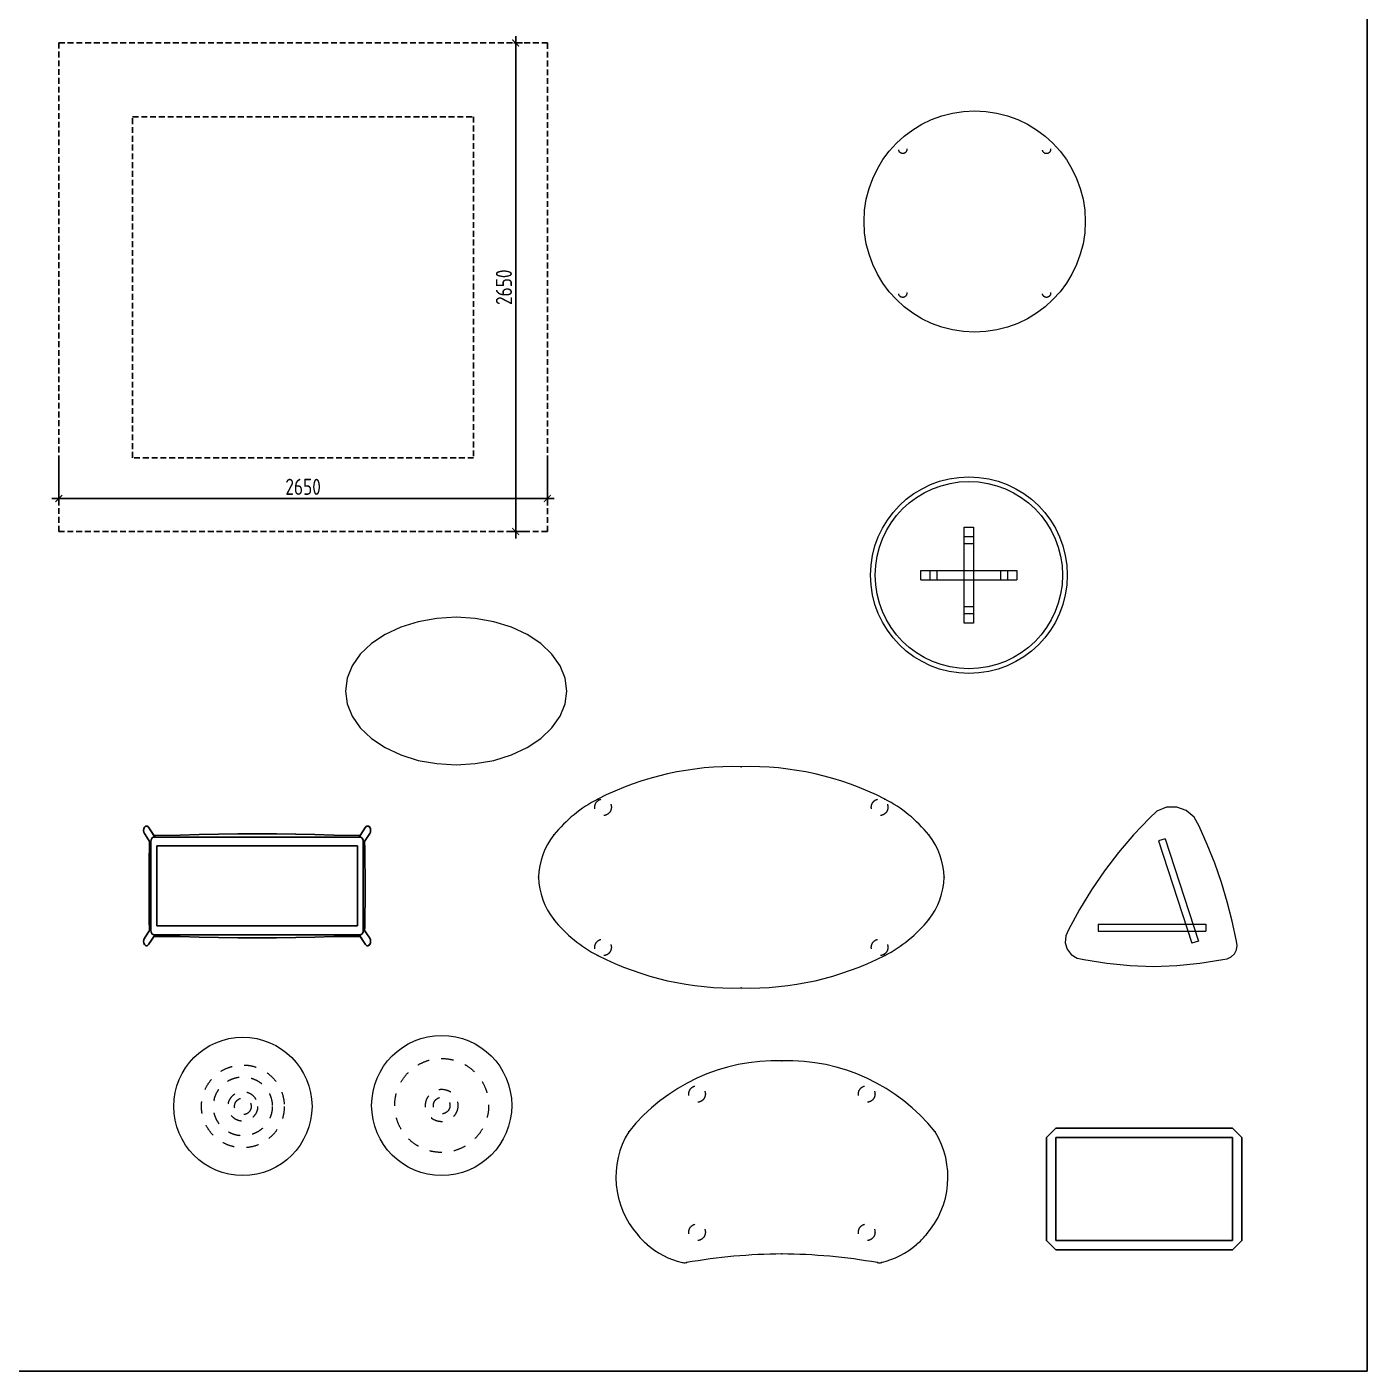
# Model space of a CAD drawing. Header units: millimetres. Extents: x 3103 to 179340, y -10977 to 70536.
# Drawn here: x 54453 to 61722, y 16422 to 23714 of the extents above; entities that cross this region are included whole.
import ezdxf

# ---------------------------------------------------------------- set-up
doc = ezdxf.new("R2010")
doc.units = ezdxf.units.MM
doc.header["$LTSCALE"] = 0.5
doc.linetypes.add('HIDDEN2', pattern=[4.7625, 3.175, -1.5875])
doc.linetypes.add('Przerywana', pattern=[266.333, 133, -133.333])
doc.layers.add('!!!ДОПОЛНЕНИЯ', color=10, linetype='Continuous', plot=False)
doc.layers.add('Furniture & Equipment', color=7, linetype='Continuous')
doc.layers.add('MEBEL', color=1, linetype='Continuous')
doc.layers.add('Интерьер - Мебель_Ном_пера__1', color=7, linetype='Continuous', lineweight=13)
doc.layers.add('Интерьер - Мебель_Ном_пера__11', color=171, linetype='Continuous', lineweight=18)
doc.styles.add('Arch-Dim', font='romans.shx', dxfattribs={"width": 0.75})
doc.dimstyles.new('Aec-Arch-M-150', dxfattribs={"dimscale": 100, "dimtxt": 3.5, "dimasz": 1.5, "dimexe": 1.5, "dimexo": 1.5, "dimgap": 0.8, "dimtad": 1, "dimdec": 0, "dimrnd": 10, "dimzin": 3, "dimdsep": 46, "dimtxsty": 'Arch-Dim', "dimblk": 'ARCHTICK', "dimcen": 2.5, "dimdle": 1.5, "dimazin": 2, "dimtfac": 0.75, "dimtdec": 0, "dimtmove": 1, "dimatfit": 0, "dimfxl": 1.5, "dimtolj": 1, "dimtzin": 0, "dimarcsym": 0})

# ---------------------------------------------------------------- blocks, each defined once
blk = doc.blocks.new('Design Table 03_58')
at = {"layer": 'Furniture & Equipment', "color": 5, "linetype": 'Continuous'}
for p, q in [((50.6, 660), (0, 609.2)), ((1009.4, 660), (50.6, 660)), ((1060, 609.2), (1009.4, 660)), ((0, 609.2), (0, 50.8)), ((50.6, 50.8), (50.6, 609.2)), ((50.6, 609.2), (1009.4, 609.2)), ((1009.4, 609.2), (1009.4, 50.8)), ((1060, 50.8), (1060, 609.2)), ((0, 50.8), (50.6, 0)), ((1009.4, 50.8), (50.6, 50.8)), ((50.6, 0), (1009.4, 0)), ((1009.4, 0), (1060, 50.8))]:
    blk.add_line(p, q, dxfattribs=at)
at = {"layer": 'Furniture & Equipment', "color": 255, "linetype": 'Continuous'}
blk.add_lwpolyline([(50.6, 0), (1009.4, 0), (1060, 50.8), (1060, 609.2), (1009.4, 660), (50.6, 660), (0, 609.2), (0, 50.8)], close=True, dxfattribs=at)
blk = doc.blocks.new('Wicker Table_64')
at = {"layer": 'Furniture & Equipment', "color": 5, "linetype": 'Continuous'}
for p, q in [((4.7, 608.9), (40, 555.8)), ((27.3, 642.9), (62.6, 589.8)), ((1176.2, 589.8), (56, 589.8)), ((199.3, 600.1), (56.3, 599.3)), ((199.3, 600.1), (302.5, 603.3)), ((302.5, 603.3), (406.6, 605.6)), ((406.6, 605.6), (511.2, 606.9)), ((511.2, 606.9), (616.1, 607.4)), ((616.1, 607.4), (721, 606.9)), ((721, 606.9), (825.6, 605.6)), ((825.6, 605.6), (929.7, 603.3)), ((929.7, 603.3), (1032.9, 600.1)), ((1032.9, 600.1), (1175.8, 599.3)), ((1204.8, 642.9), (1169.5, 589.8)), ((1227.5, 608.9), (1192.2, 555.8)), ((31.6, 482.4), (32.3, 524)), ((32.3, 524), (33.2, 566)), ((40, 565.7), (40, 84.3)), ((40, 565.7), (40, 84.3)), ((72, 108.3), (72, 541.7)), ((72, 541.7), (1160.2, 541.7)), ((1160.2, 541.7), (1160.2, 108.3)), ((1192.2, 84.3), (1192.2, 565.7)), ((1192.2, 84.3), (1192.2, 565.7)), ((1199.8, 524), (1198.9, 566)), ((1200.6, 482.4), (1199.8, 524)), ((30.6, 398.1), (31, 440.4)), ((31, 440.4), (31.6, 482.4)), ((1201.1, 440.4), (1200.6, 482.4)), ((1201.5, 398.1), (1201.1, 440.4)), ((30.4, 355.6), (30.6, 398.1)), ((39.8, 355.3), (40, 396.1)), ((1201.8, 355.6), (1201.5, 398.1)), ((30.3, 313), (30.4, 355.6)), ((30.4, 270.3), (30.3, 313)), ((39.7, 313), (39.8, 355.3)), ((39.8, 270.7), (39.7, 313)), ((1201.9, 313), (1201.8, 355.6)), ((1201.8, 270.3), (1201.9, 313)), ((30.6, 227.8), (30.4, 270.3)), ((31, 185.5), (30.6, 227.8)), ((40, 229.8), (39.8, 270.7)), ((1201.1, 185.5), (1201.5, 227.8)), ((1201.5, 227.8), (1201.8, 270.3)), ((31.6, 143.5), (31, 185.5)), ((1200.6, 143.5), (1201.1, 185.5)), ((4.7, 41.1), (40, 94.2)), ((32.3, 102), (31.6, 143.5)), ((32.7, 83.3), (32.3, 102)), ((1160.2, 108.3), (72, 108.3)), ((1227.5, 41.1), (1192.2, 94.2)), ((1199.4, 83.3), (1199.8, 102)), ((1199.8, 102), (1200.6, 143.5)), ((27.3, 7.1), (62.6, 60.2)), ((1176.2, 60.2), (56, 60.2)), ((199.3, 49.9), (56.3, 50.7)), ((199.3, 49.9), (302.5, 46.7)), ((302.5, 46.7), (406.6, 44.4)), ((406.6, 44.4), (511.2, 43.1)), ((511.2, 43.1), (616.1, 42.6)), ((616.1, 42.6), (721, 43.1)), ((721, 43.1), (825.6, 44.4)), ((825.6, 44.4), (929.7, 46.7)), ((929.7, 46.7), (1032.9, 49.9)), ((1032.9, 49.9), (1175.8, 50.7)), ((1204.8, 7.1), (1169.5, 60.2))]:
    blk.add_line(p, q, dxfattribs=at)
at = {"layer": 'Furniture & Equipment', "color": 255, "linetype": 'Continuous'}
blk.add_lwpolyline([(1175.8, 50.7), (1204.8, 7.1), (1208, 3.3), (1212, 0.8), (1216.2, 0), (1221.1, 1.2), (1223.9, 2.9), (1228.5, 8.8), (1231.2, 16), (1232.2, 24.1), (1230.9, 33.3), (1227.5, 41.1), (1199.4, 83.3), (1200.6, 143.5), (1201.1, 185.5), (1201.5, 227.8), (1201.8, 270.3), (1201.9, 313), (1201.8, 355.6), (1201.5, 398.1), (1201.1, 440.4), (1200.6, 482.4), (1199.8, 524), (1198.9, 566), (1227.5, 608.9), (1230.9, 616.7), (1232.2, 625.9), (1231.2, 634), (1228.5, 641.2), (1223.9, 647.1), (1221.1, 648.8), (1216.2, 650), (1212, 649.2), (1208, 646.7), (1204.8, 642.9), (1175.8, 599.3), (1032.9, 600.1), (929.7, 603.3), (825.3, 605.6), (721, 606.9), (616.1, 607.4), (511.2, 606.9), (406.6, 605.6), (302.5, 603.3), (199.3, 600.1), (56.3, 599.3), (27.3, 642.9), (24.2, 646.7), (20.1, 649.2), (16, 650), (11.1, 648.8), (8.2, 647.1), (3.7, 641.2), (0.9, 634), (0, 625.9), (1.2, 616.7), (4.7, 608.9), (33.2, 566), (32.3, 524), (31.6, 482.4), (31, 440.4), (30.6, 398.1), (30.4, 355.6), (30.3, 313), (30.4, 270.3), (30.6, 227.8), (31, 185.5), (31.6, 143.5), (32.7, 83.3), (4.7, 41.1), (1.2, 33.3), (0, 24.1), (0.9, 16), (3.6, 8.8), (8.2, 2.9), (11.1, 1.2), (16, 0), (20.1, 0.8), (24.2, 3.3), (27.3, 7.1), (56.3, 50.7), (199.3, 49.9), (302.5, 46.7), (406.6, 44.4), (511.2, 43.1), (616.1, 42.6), (721, 43.1), (825.6, 44.4), (929.7, 46.7), (1032.9, 49.9)], close=True, dxfattribs=at)
at = {"layer": 'Furniture & Equipment', "color": 5, "linetype": 'Continuous'}
for points in [[(16, 650), (11.1, 648.8), (4.7, 642.9), (0.9, 634), (0, 625.9)], [(4.7, 608.9), (1.2, 616.7), (0, 625.9)], [(16, 650), (20.1, 649.2), (27.3, 642.9)], [(56, 589.8), (52.3, 589.1), (47.3, 585.9), (41.4, 575.5), (40, 565.7)], [(1176.2, 589.8), (1179.9, 589.1), (1184.9, 585.9), (1190.8, 575.5), (1192.2, 565.7)], [(1216.2, 650), (1212, 649.2), (1204.8, 642.9)], [(1216.2, 650), (1221.1, 648.8), (1227.5, 642.9), (1231.2, 634), (1232.2, 625.9)], [(1227.5, 608.9), (1230.9, 616.7), (1232.2, 625.9)], [(56, 60.2), (52.3, 60.9), (47.3, 64.1), (41.4, 74.5), (40, 84.3)], [(1176.2, 60.2), (1179.9, 60.9), (1184.9, 64.1), (1190.8, 74.5), (1192.2, 84.3)], [(4.7, 41.1), (1.2, 33.3), (0, 24.1)], [(16, 0), (11.1, 1.2), (4.7, 7.1), (0.9, 16), (0, 24.1)], [(16, 0), (20.1, 0.8), (27.3, 7.1)], [(1216.2, 0), (1212, 0.8), (1204.8, 7.1)], [(1216.2, 0), (1221.1, 1.2), (1227.5, 7.1), (1231.2, 16), (1232.2, 24.1)], [(1227.5, 41.1), (1230.9, 33.3), (1232.2, 24.1)]]:
    blk.add_lwpolyline(points, dxfattribs=at)
blk = doc.blocks.new('Noguchi Table +')
at = {"layer": 'Интерьер - Мебель_Ном_пера__1', "linetype": 'Continuous'}
for p, q in [((-222.1, 593.4), (-308.4, 502.9)), ((-181.8, 631.6), (-222.1, 593.4)), ((-130.5, 652.9), (-181.8, 631.6)), ((-74.9, 654.3), (-130.5, 652.9)), ((-22.6, 635.8), (-74.9, 654.3)), ((19.6, 599.7), (-22.6, 635.8)), ((46.2, 550.9), (19.6, 599.7)), ((91.3, 451), (46.2, 550.9)), ((-308.4, 502.9), (-389.7, 408)), ((-136.9, 482.9), (-173.1, 471.1)), ((-173.1, 471.1), (7.4, -84.4)), ((-136.9, 482.9), (43.6, -72.6)), ((131.9, 349.3), (91.3, 451)), ((-389.7, 408), (-465.9, 308.9)), ((-465.9, 308.9), (-536.7, 205.8)), ((168.1, 245.9), (131.9, 349.3)), ((199.6, 141), (168.1, 245.9)), ((-536.7, 205.8), (-601.8, 99.1)), ((-601.8, 99.1), (-661.1, -10.9)), ((226.5, 34.8), (199.6, 141)), ((-501.6, 19), (82.5, 19)), ((-501.6, 19), (-501.6, -19.1)), ((82.5, 19), (82.5, -19.1)), ((248.7, -72.5), (226.5, 34.8)), ((-677.1, -44.4), (-680, -81.3)), ((-661.1, -10.9), (-677.1, -44.4)), ((-501.6, -19.1), (82.5, -19.1)), ((43.6, -72.6), (7.4, -84.4)), ((252.4, -96.1), (248.7, -72.5)), ((-680, -81.3), (-669.5, -116.8)), ((-669.5, -116.8), (-646.9, -146.2)), ((221, -157.7), (237.9, -140.9)), ((237.9, -140.9), (248.7, -119.6)), ((248.7, -119.6), (252.4, -96.1)), ((-646.9, -146.2), (-615.4, -165.5)), ((-615.4, -165.5), (-578.9, -172.3)), ((-578.9, -172.3), (-454, -193.2)), ((-454, -193.2), (-328, -205.8)), ((-328, -205.8), (-201.4, -210)), ((-201.4, -210), (-74.7, -205.8)), ((-74.7, -205.8), (51.3, -193.2)), ((51.3, -193.2), (176.2, -172.3)), ((176.2, -172.3), (199.8, -168.5)), ((199.8, -168.5), (221, -157.7))]:
    blk.add_line(p, q, dxfattribs=at)
blk = doc.blocks.new('Rialto Table')
at = {"layer": 'Интерьер - Мебель_Ном_пера__1', "linetype": 'Continuous'}
for p, q in [((-25.4, -260.9), (-25.4, 260.9)), ((-25.4, 260.9), (25.4, 260.9)), ((25.4, 260.9), (25.4, -260.9)), ((-25.4, 210.1), (25.4, 210.1)), ((-25.4, 172), (25.4, 172)), ((-260.9, 25.4), (260.9, 25.4)), ((-260.9, -25.4), (-260.9, 25.4)), ((-210.1, -25.4), (-210.1, 25.4)), ((-172, -25.4), (-172, 25.4)), ((172, 25.4), (172, -25.4)), ((210.1, 25.4), (210.1, -25.4)), ((260.9, 25.4), (260.9, -25.4)), ((-260.9, -25.4), (260.9, -25.4)), ((25.4, -172), (-25.4, -172)), ((25.4, -210.1), (-25.4, -210.1)), ((25.4, -260.9), (-25.4, -260.9))]:
    blk.add_line(p, q, dxfattribs=at)
for radius in [533.4, 508]:
    blk.add_circle((0, 0), radius, dxfattribs=at)
blk = doc.blocks.new('surf desk')
at = {"layer": 'Интерьер - Мебель_Ном_пера__11', "linetype": 'Continuous'}
blk.add_line((-0.4, -457.7), (0, -457.3), dxfattribs=at)
at = {"layer": 'Интерьер - Мебель_Ном_пера__11', "linetype": 'Przerywana'}
for centre in [(-460.1, 410), (460.1, 410), (-460.1, -340), (460.1, -340)]:
    blk.add_circle(centre, 45, dxfattribs=at)
at = {"layer": 'Интерьер - Мебель_Ном_пера__11', "linetype": 'Continuous'}
for centre, radius, start, end in [((-31, -432.9), 1023.3, 88.26365, 141.42815), ((31, -432.9), 1023.3, 38.57185, 91.73635), ((-429.6, -41.2), 471, 148.4669, 221.5629), ((429.6, -41.2), 471, 318.43705, 31.53305), ((-528.3, -156.7), 321.2, 217.83317, 230.89347), ((528.3, -156.7), 321.2, 309.10667, 322.16697), ((-443.7, -80.8), 433.8, 228.53843, 256.96923), ((441.8, -77.1), 437.8, 282.89843, 311.32923), ((-526.8, -450.8), 54.7, 254.40604, 279.01974), ((24.8, -3603.6), 3146, 90.45783, 99.93941), ((-1066.1, -1572.5), 1542.8, 46.26847, 46.28735), ((-24.8, -3603.6), 3146, 80.06059, 89.54218), ((526.9, -455.5), 50, 260.06086, 284.67456)]:
    blk.add_arc(centre, radius, start, end, dxfattribs=at)
for p in [(0, 590), (-831.1, 205.2), (831.1, 205.2), (-782, -353.7), (782, -353.7), (-730.9, -405.9), (730.9, -405.9), (-518.2, -504.8), (-0.4, -457.7), (0.4, -457.7), (518.2, -504.8), (539.5, -503.9)]:
    blk.add_point(p, dxfattribs=at)
blk = doc.blocks.new('surf oval')
at = {"layer": 'Интерьер - Мебель_Ном_пера__11', "linetype": 'Przerywana'}
for centre in [(-750, 379.9), (750.1, 379.9), (-750, -380), (750.1, -380)]:
    blk.add_circle(centre, 45, dxfattribs=at)
at = {"layer": 'Интерьер - Мебель_Ном_пера__11', "linetype": 'Continuous'}
for centre, radius, start, end in [((-44.3, -1013), 1613.6, 88.42613, 117.03663), ((44.3, -1013), 1613.6, 62.96343, 91.57393), ((-442.6, -229.7), 734.9, 117.13735, 141.31415), ((442.6, -229.7), 734.9, 38.68584, 62.86264), ((-717.1, -9.6), 383, 141.35809, 178.57079), ((717.1, -9.6), 383, 1.42912, 38.64182), ((-717.1, 9.6), 383, 181.42912, 218.64182), ((717.1, 9.6), 383, 321.35809, 358.57079), ((-442.6, 229.7), 734.9, 218.68584, 242.86264), ((442.6, 229.7), 734.9, 297.13735, 321.31415), ((-44.3, 1013), 1613.6, 242.96343, 271.57393), ((44.3, 1013), 1613.6, 268.42613, 297.03663)]:
    blk.add_arc(centre, radius, start, end, dxfattribs=at)
for p in [(0, 600), (-777.8, 424.3), (777.8, 424.3), (-1016.3, 229.6), (1016.3, 229.6), (-1100, 0), (1100, 0), (-1016.3, -229.6), (1016.3, -229.6), (-777.8, -424.3), (777.8, -424.3), (0, -600)]:
    blk.add_point(p, dxfattribs=at)
blk = doc.blocks.new('ergosoftround1')
at = {"layer": 'Интерьер - Мебель_Ном_пера__11', "linetype": 'Continuous'}
blk.add_circle((0, 0), 600, dxfattribs=at)
at = {"layer": 'Интерьер - Мебель_Ном_пера__11', "linetype": 'Przerywana'}
for centre in [(-389.928, 390), (389.935, 389.847), (-390.145, -390), (389.935, -390)]:
    blk.add_circle(centre, 21.928, dxfattribs=at)
blk = doc.blocks.new('snack1')
at = {"layer": 'Интерьер - Мебель_Ном_пера__11', "linetype": 'Continuous'}
blk.add_circle((0, 0), 375, dxfattribs=at)
at = {"layer": 'Интерьер - Мебель_Ном_пера__11', "linetype": 'Przerywana'}
for radius in [224.4, 159.7, 80.2, 45.2]:
    blk.add_circle((0, 0), radius, dxfattribs=at)
blk = doc.blocks.new('snack2')
at = {"layer": 'Интерьер - Мебель_Ном_пера__11', "linetype": 'Continuous'}
blk.add_circle((0, 0.368), 380, dxfattribs=at)
at = {"layer": 'Интерьер - Мебель_Ном_пера__11', "linetype": 'Przerywana'}
for centre, radius in [((0, 0.368), 254.764), ((0, 0.368), 87.931), ((0, 0.106), 44.932)]:
    blk.add_circle(centre, radius, dxfattribs=at)
blk = doc.blocks.new('Thor Conference Table B')
at = {"layer": 'Интерьер - Мебель_Ном_пера__1', "linetype": 'Continuous'}
for p, q in [((-205.2, 375.9), (-300, 346.4)), ((-104.2, 393.9), (-205.2, 375.9)), ((0, 400), (-104.2, 393.9)), ((104.2, 393.9), (0, 400)), ((205.2, 375.9), (104.2, 393.9)), ((300, 346.4), (205.2, 375.9)), ((-385.7, 306.4), (-459.6, 257.1)), ((-300, 346.4), (-385.7, 306.4)), ((385.7, 306.4), (300, 346.4)), ((459.6, 257.1), (385.7, 306.4)), ((-459.6, 257.1), (-519.6, 200)), ((519.6, 200), (459.6, 257.1)), ((-519.6, 200), (-563.8, 136.8)), ((563.8, 136.8), (519.6, 200)), ((-563.8, 136.8), (-590.9, 69.5)), ((590.9, 69.5), (563.8, 136.8)), ((-590.9, 69.5), (-600, 0)), ((600, 0), (590.9, 69.5)), ((590.9, -69.5), (600, 0)), ((-600, 0), (-590.9, -69.5)), ((-590.9, -69.5), (-563.8, -136.8)), ((563.8, -136.8), (590.9, -69.5)), ((-563.8, -136.8), (-519.6, -200)), ((519.6, -200), (563.8, -136.8)), ((-519.6, -200), (-459.6, -257.1)), ((459.6, -257.1), (519.6, -200)), ((-459.6, -257.1), (-385.7, -306.4)), ((385.7, -306.4), (459.6, -257.1)), ((-385.7, -306.4), (-300, -346.4)), ((-300, -346.4), (-205.2, -375.9)), ((205.2, -375.9), (300, -346.4)), ((300, -346.4), (385.7, -306.4)), ((-205.2, -375.9), (-104.2, -393.9)), ((-104.2, -393.9), (0, -400)), ((0, -400), (104.2, -393.9)), ((104.2, -393.9), (205.2, -375.9))]:
    blk.add_line(p, q, dxfattribs=at)
blk = doc.blocks.new('_ArchTick')
at = {"color": 0, "linetype": 'ByBlock', "const_width": 0.15}
blk.add_lwpolyline([(-0.5, -0.5), (0.5, 0.5)], dxfattribs=at)
blk = doc.blocks.new('*D602')
at = {"layer": '!!!ДОПОЛНЕНИЯ', "color": 0, "lineweight": -2, "ltscale": 20, "transparency": 16777216}
for p, q in [((-1325, -933), (-1325, -1183.6)), ((1325, -933), (1325, -1183.6)), ((-1362.5, -1146.1), (1362.5, -1146.1))]:
    blk.add_line(p, q, dxfattribs=at)
at = {"layer": 'Defpoints', "color": 0, "ltscale": 20, "transparency": 16777216}
for p in [(-1325, -895.5), (1325, -895.5), (1325, -1146.1)]:
    blk.add_point(p, dxfattribs=at)
at = {"layer": '!!!ДОПОЛНЕНИЯ', "color": 0, "lineweight": -2, "ltscale": 20, "transparency": 16777216, "xscale": 37.5, "yscale": 37.5, "zscale": 37.5, "rotation": 180}
blk.add_blockref('_ArchTick', (-1325, -1146.1), dxfattribs=at)
at = {"layer": '!!!ДОПОЛНЕНИЯ', "color": 0, "lineweight": -2, "ltscale": 20, "transparency": 16777216, "xscale": 37.5, "yscale": 37.5, "zscale": 37.5}
blk.add_blockref('_ArchTick', (1325, -1146.1), dxfattribs=at)
at = {"layer": '!!!ДОПОЛНЕНИЯ', "color": 0, "ltscale": 20, "transparency": 16777216, "insert": (0, -1082.4), "char_height": 87.5, "attachment_point": 5, "style": 'Arch-Dim'}
blk.add_mtext('\\A1;2650', dxfattribs=at)
blk = doc.blocks.new('*D603')
at = {"layer": '!!!ДОПОЛНЕНИЯ', "color": 0, "lineweight": -2, "ltscale": 20, "transparency": 16777216}
for p, q in [((1142.8, 1325), (1190.6, 1325)), ((1153.1, 1362.5), (1153.1, -1362.5)), ((1206.3, -1325), (1115.6, -1325))]:
    blk.add_line(p, q, dxfattribs=at)
at = {"layer": 'Defpoints', "color": 0, "ltscale": 20, "transparency": 16777216}
for p in [(1105.3, 1325), (1153.1, -1325), (1243.8, -1325)]:
    blk.add_point(p, dxfattribs=at)
at = {"layer": '!!!ДОПОЛНЕНИЯ', "color": 0, "lineweight": -2, "ltscale": 20, "transparency": 16777216, "xscale": 37.5, "yscale": 37.5, "zscale": 37.5}
for p, rotation in [((1153.1, 1325), 90), ((1153.1, -1325), 270)]:
    blk.add_blockref('_ArchTick', p, dxfattribs=dict(at, rotation=rotation))
at = {"layer": '!!!ДОПОЛНЕНИЯ', "color": 0, "ltscale": 20, "transparency": 16777216, "insert": (1089.4, 0), "char_height": 87.5, "attachment_point": 5, "rotation": 90, "style": 'Arch-Dim'}
blk.add_mtext('\\A1;2650', dxfattribs=at)
blk = doc.blocks.new('стол обеденный на 4')
at = {"layer": '!!!ДОПОЛНЕНИЯ', "color": 8, "linetype": 'HIDDEN2', "ltscale": 20, "true_color": 0x707070}
for points in [[(-1325, 1325), (1325, 1325), (1325, -1325), (-1325, -1325)], [(-925, 925), (925, 925), (925, -925), (-925, -925)]]:
    blk.add_lwpolyline(points, close=True, dxfattribs=at)
at = {"layer": '!!!ДОПОЛНЕНИЯ', "color": 8, "ltscale": 20, "true_color": 0x707070}
dim = blk.add_linear_dim(base=(1153.1, -1325), p1=(1105.3, 1325), p2=(1243.8, -1325), angle=90, dimstyle='Aec-Arch-M-150', override={"dimscale": 25}, dxfattribs=at)
dim.commit()
dim.dimension.update_dxf_attribs({"geometry": '*D603', "text_midpoint": (1089.4, 0)})
dim = blk.add_linear_dim(base=(1325, -1146.1), p1=(-1325, -895.5), p2=(1325, -895.5), dimstyle='Aec-Arch-M-150', override={"dimscale": 25}, dxfattribs=at)
dim.commit()
dim.dimension.update_dxf_attribs({"geometry": '*D602', "text_midpoint": (0, -1082.4)})

msp = doc.modelspace()

# ---------------------------------------------------------------- linework, layer by layer
at = {"layer": 'MEBEL'}
msp.add_lwpolyline([(34225.4, 55020.6), (61722.4, 55020.6), (61722.4, 16421.8), (34225.4, 16421.8)], close=True, dxfattribs=at)

# ---------------------------------------------------------------- block references
for name, p in [('стол обеденный на 4', (55950.9, 22301.1)), ('Wicker Table_64', (55085.2, 18728.7)), ('Design Table 03_58', (59983.2, 17079.5))]:
    msp.add_blockref(name, p, dxfattribs=at)
at = {"layer": 'MEBEL', "linetype": 'Continuous'}
for name, p in [('ergosoftround1', (59593.6, 22658.2)), ('Rialto Table', (59562.3, 20739.4)), ('Thor Conference Table B', (56780.9, 20110.8)), ('surf oval', (58328, 19100.5)), ('Noguchi Table +', (60764.4, 18827.1)), ('snack1', (55624.2, 17857.9)), ('snack2', (56702.7, 17862.3)), ('surf desk', (58548, 17515))]:
    msp.add_blockref(name, p, dxfattribs=at)

doc.saveas('drawing.dxf')
